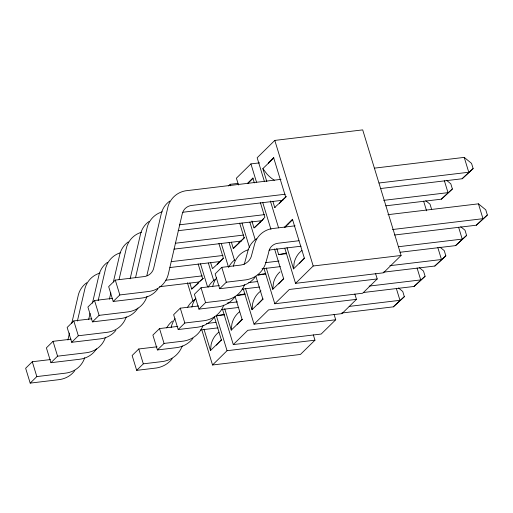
<?xml version="1.0" encoding="UTF-8"?>
<svg xmlns="http://www.w3.org/2000/svg" width="513" height="513" viewBox="0 0 513 513"><rect width="100%" height="100%" fill="white"/><g stroke="black" fill="none" stroke-linecap="round" stroke-linejoin="round"><path stroke-width="0.77" d="M216.326 345.172L221.359 339.856M237.083 324.761L242.11 319.445M257.834 304.35L262.868 299.034M278.585 283.945L283.618 278.623M299.342 263.535L304.369 258.212M67.889 340.029L69.511 333.001M71.673 323.632L78.502 294.263A31.498 25.874 48.6 0 1 86.748 282.727M77.392 321.061L85.087 287.928A31.941 26.24 48.6 0 1 100.009 273.051M88.64 319.618L90.083 313.372M92.423 303.221L99.253 273.859A31.498 25.874 48.6 0 1 107.499 262.316M98.15 300.65L105.845 267.517A31.941 26.24 48.6 0 1 120.76 252.64M109.397 299.207L110.834 292.961M113.36 282.028L120.01 253.448A31.498 25.874 48.6 0 1 128.256 241.905M119.08 279.457L126.596 247.112A31.941 26.24 48.6 0 1 141.517 232.235M130.148 278.796L140.761 233.037A31.498 25.874 48.6 0 1 149.007 221.494M135.515 277.757L147.353 226.701A31.941 26.24 48.6 0 1 162.268 211.824M146.885 275.462L161.518 212.626A31.498 25.874 48.6 0 1 169.765 201.083M50.306 359.581L32.287 361.742L25.65 368.263L30.19 383.115L58.706 379.697A32.672 26.83 45.5 0 0 74.84 370.566M71.063 339.17L53.038 341.331L46.401 347.859L50.941 362.704L79.464 359.286A32.672 26.83 45.5 0 0 96.476 348.859M91.814 318.759L73.795 320.92L67.158 327.448L71.698 342.293L100.215 338.875A32.672 26.83 45.5 0 0 115.874 330.366M112.565 298.354L94.546 300.509L87.909 307.037L92.449 321.882L120.965 318.47A32.672 26.83 45.5 0 0 137.984 308.037M280.996 179.345L185.45 190.823A31.941 26.24 48.6 0 0 168.104 206.29L153.522 268.94A16.345 13.428 45.5 0 1 145.032 276.469L115.297 280.104L108.666 286.626L113.206 301.477L141.723 298.059A32.672 26.83 45.5 0 0 157.857 288.922M228.497 185.956L230.177 184.308L238.09 183.359M259.636 162.852L250.928 163.897L236.403 178.178L238.494 184.994M284.895 248.491L295.552 283.349L383.448 272.813L401.089 255.468L362.697 129.885L274.801 140.415L257.16 157.767L264.342 181.256M30.19 383.115L36.827 376.587L65.343 373.175A32.672 26.83 45.5 0 0 84.741 357.721M50.941 362.704L57.578 356.182L86.094 352.764A32.672 26.83 45.5 0 0 105.492 337.31M71.698 342.293L78.329 335.771L106.851 332.353A32.672 26.83 45.5 0 0 126.249 316.899M92.449 321.882L99.086 315.36L127.602 311.942A32.672 26.83 45.5 0 0 147 296.495M113.206 301.477L119.837 294.949L148.36 291.531A32.672 26.83 45.5 0 0 168.418 273.737L182.134 214.312A15.621 12.831 48.6 0 1 192.157 205.38L285.222 194.228M247.76 183.103L252.877 178.069L253.076 178.338L247.843 183.385M268.511 162.692L268.709 162.961L268.511 162.692L273.628 157.658L273.827 157.927L262.861 168.617L266.818 181.551M191.708 289.063L197.992 283.356L191.708 289.063L189.848 282.977M218.198 263.009L218.743 262.945L212.465 268.652L210.606 262.566M231.357 242.155L233.216 248.241L239.5 242.534L238.955 242.598M251.877 220.981L253.973 227.83L260.251 222.123L259.706 222.193M272.865 201.333L274.724 207.419L281.009 201.718L280.464 201.782M197.447 283.42L203.11 278.322L200.269 281.118M218.256 263.182L223.373 258.148L218.897 243.521M239.007 242.771L244.618 237.5L233.761 248.177L233.216 248.241M259.758 222.36L264.881 217.326L260.405 202.699M280.515 201.949L286.126 196.684L279.444 203.257M217.185 264.484L223.296 258.469M263.663 218.769L254.519 227.766L253.973 227.83M157.055 346.794L138.773 348.981L132.136 355.509L136.676 370.354L156.318 368.001A35.038 28.773 45.5 0 0 172.227 358.67M177.812 326.383L159.524 328.57L152.887 335.098L157.427 349.949L177.068 347.596A35.038 28.773 45.5 0 0 192.984 338.259M198.563 305.972L180.281 308.166L173.644 314.687L178.184 329.538L197.826 327.185A35.038 28.773 45.5 0 0 214.639 316.579M219.32 285.561L201.032 287.755L194.395 294.276L198.935 309.127L218.576 306.774A35.038 28.773 45.5 0 0 234.492 297.437M295.052 225.81L271.448 228.702A31.389 25.778 45.5 0 0 254.147 245.868L251.197 256.769A18.724 15.377 45.5 0 1 240.866 265.054L221.783 267.344L215.152 273.865L219.692 288.716L239.334 286.363A35.038 28.773 45.5 0 0 255.243 277.026M136.676 370.354L143.313 363.832L162.954 361.479A35.038 28.773 45.5 0 0 182.269 345.967M157.427 349.949L164.064 343.421L183.705 341.068A35.038 28.773 45.5 0 0 203.02 325.563M178.184 329.538L184.821 323.01L204.456 320.657A35.038 28.773 45.5 0 0 223.771 305.152M198.935 309.127L205.572 302.599L225.213 300.246A35.038 28.773 45.5 0 0 244.528 284.741M219.692 288.716L226.323 282.195L245.964 279.841A35.038 28.773 45.5 0 0 266.029 262.04L268.562 252.909A15.063 12.37 45.5 0 1 278.347 243.2L298.957 240.732M284.26 227.522L292.455 219.243L304.459 258.501M284.805 227.458L292.487 219.904M203.988 329.224L210.503 350.526L221.469 339.843M224.745 308.813L231.26 330.115L242.226 319.432M245.496 288.402L252.011 309.711L262.977 299.021M266.253 267.991L272.762 289.3L283.734 278.61M287.004 247.587L293.519 268.889L304.485 258.199M201.885 330.128L212.536 364.987L227.06 350.706L314.956 340.177L313.334 334.874M222.636 309.724L233.293 344.576L247.811 330.295L335.707 319.766L334.085 314.463M243.393 289.313L254.044 324.165L268.568 309.884L356.458 299.355L354.842 294.052M264.144 268.902L274.801 303.754L289.319 289.473L377.215 278.944L375.593 273.641M295.552 283.349L313.193 265.997L401.089 255.468M385.814 205.828L441.379 199.172L452.383 188.983L450.792 183.789L446.522 180.294M380.37 188.56L462.13 178.761L473.133 168.572L471.55 163.378L464.227 157.388L374.528 168.136M452.383 188.983L441.379 199.172M473.133 168.572L462.13 178.761M314.956 340.177L300.432 354.457L212.536 364.987M335.707 319.766L321.189 334.046L233.293 344.576M356.458 299.355L341.94 313.635L254.044 324.165M377.215 278.944L362.691 293.224L274.801 303.754M341.735 313.033L393.33 306.851L404.334 296.661L402.75 291.467L398.479 287.973M363.281 292.525L414.087 286.44L425.091 276.25L423.501 271.056L419.23 267.562M383.243 272.211L434.838 266.029L445.842 255.84L444.258 250.645L439.981 247.151M400.025 252.274L455.589 245.618L466.599 235.429L465.009 230.234L460.738 226.74M394.587 235.005L476.346 225.207L487.35 215.018L485.76 209.823L478.443 203.834L387.95 214.678M404.334 296.661L393.33 306.851M425.091 276.25L414.087 286.44M445.842 255.84L434.838 266.029M466.599 235.429L455.589 245.618M487.35 215.018L476.346 225.207M197.499 283.593L197.992 283.356M276.796 248.497L278.668 254.621L286.478 253.012M265.728 273.423L257.911 275.032L265.83 274.083M244.97 293.827L237.16 295.443L245.073 294.494M227.06 350.706L216.403 315.848L224.219 314.238M262.861 168.617L267.055 174.144A30.607 25.137 45.5 0 0 274.365 180.287M379.069 182.987L468.767 172.24L464.227 157.388M285.581 196.748L286.126 196.684M282.881 200.237L184.096 212.1A15.178 12.472 48.6 0 0 182.942 212.376M274.724 207.419L275.269 207.355M179.358 224.835L264.471 214.639M383.718 200.352L448.016 192.651L444.38 180.768M178.133 230.715L262.124 220.648M287.389 224.444L287.934 224.38L287.338 224.271M175.305 243.245L243.713 235.05M244.073 237.57L244.618 237.5M174.016 249.132L241.373 241.059M392.49 229.529L482.983 218.685L478.443 203.834M171.259 261.656L222.963 255.461M301.041 246.214L271.71 249.728A15.063 12.37 45.5 0 0 269.203 250.241M169.906 267.542L220.622 261.47M278.668 254.621L286.581 253.672M265.522 262.662L278.995 261.046M398.723 246.702L462.226 239.096L458.596 227.214M165.616 280.252L202.205 275.866M262.053 268.806L280.284 266.625M202.564 278.386L203.11 278.322M293.519 268.889L294.154 262.784A30.607 25.137 45.5 0 1 301.907 250.485M159.453 286.722L199.076 281.977M248.728 282.599L257.449 281.554M389.88 265.689L441.475 259.507L437.839 247.625M242.091 289.12L259.533 287.036M272.762 289.3L273.403 283.195A30.607 25.137 45.5 0 1 280.027 271.826M227.182 303.1L237.487 301.868M369.123 286.094L420.718 279.912L417.088 268.036M221.34 309.531L238.776 307.441M252.011 309.711L252.646 303.606A30.607 25.137 45.5 0 1 260.989 290.871M216.403 315.848L224.322 314.905M206.431 323.511L215.941 322.376M349.161 306.408L399.967 300.323L396.331 288.447M200.589 329.942L218.025 327.852M231.26 330.115L231.895 324.011A30.607 25.137 45.5 0 1 239.648 311.718M210.503 350.526L211.138 344.422A30.607 25.137 45.5 0 1 218.891 332.129M425.771 200.705L430.041 204.2L431.632 209.394M423.629 201.179L426.579 210.83M274.801 140.415L313.193 265.997M273.628 157.658L285.632 196.915M270.389 201.038L278.578 227.83M250.928 163.897L256.487 182.083M262.752 202.577L270.941 229.362M252.877 178.069L254.358 182.917M274.545 248.952L283.708 278.912M249.869 222.212L255.25 239.821M230.177 184.308L230.638 185.821M242.001 222.988L249.485 247.478M239.654 223.11L244.124 237.737M255.884 276.206L262.951 299.316M229.119 242.623L234.499 260.226M221.244 243.399L228.497 267.126M235.134 296.617L242.2 319.727M221.783 267.344L226.323 282.195M208.361 263.034L213.748 280.637M200.493 263.804L207.515 286.767M198.146 263.932L202.616 278.559M214.376 317.028L221.443 340.138M201.032 287.755L205.572 302.599M187.373 282.682L192.991 301.048M180.281 308.166L184.821 323.01M159.524 328.57L164.064 343.421M138.773 348.981L143.313 363.832M115.297 280.104L119.837 294.949M94.546 300.509L99.086 315.36M73.795 320.92L78.329 335.771M53.038 341.331L57.578 356.182M32.287 361.742L36.827 376.587M171.13 327.512A31.389 25.778 45.5 0 1 175.08 318.669M166.731 327.897A31.389 25.778 45.5 0 1 172.432 321.119M191.888 307.101A31.389 25.778 45.5 0 1 195.831 298.265M187.482 307.486A31.389 25.778 45.5 0 1 194.748 299.605M212.639 286.69A31.389 25.778 45.5 0 1 216.589 277.854M208.24 287.075A31.389 25.778 45.5 0 1 214.966 279.547M233.396 266.279A31.389 25.778 45.5 0 1 248.138 249.786M228.695 267.241A31.389 25.778 45.5 0 1 234.691 259.892M244.06 264.464A18.724 15.377 45.5 0 0 244.566 263.297L247.51 252.396A31.389 25.778 45.5 0 1 256.474 238.731"/></g></svg>
